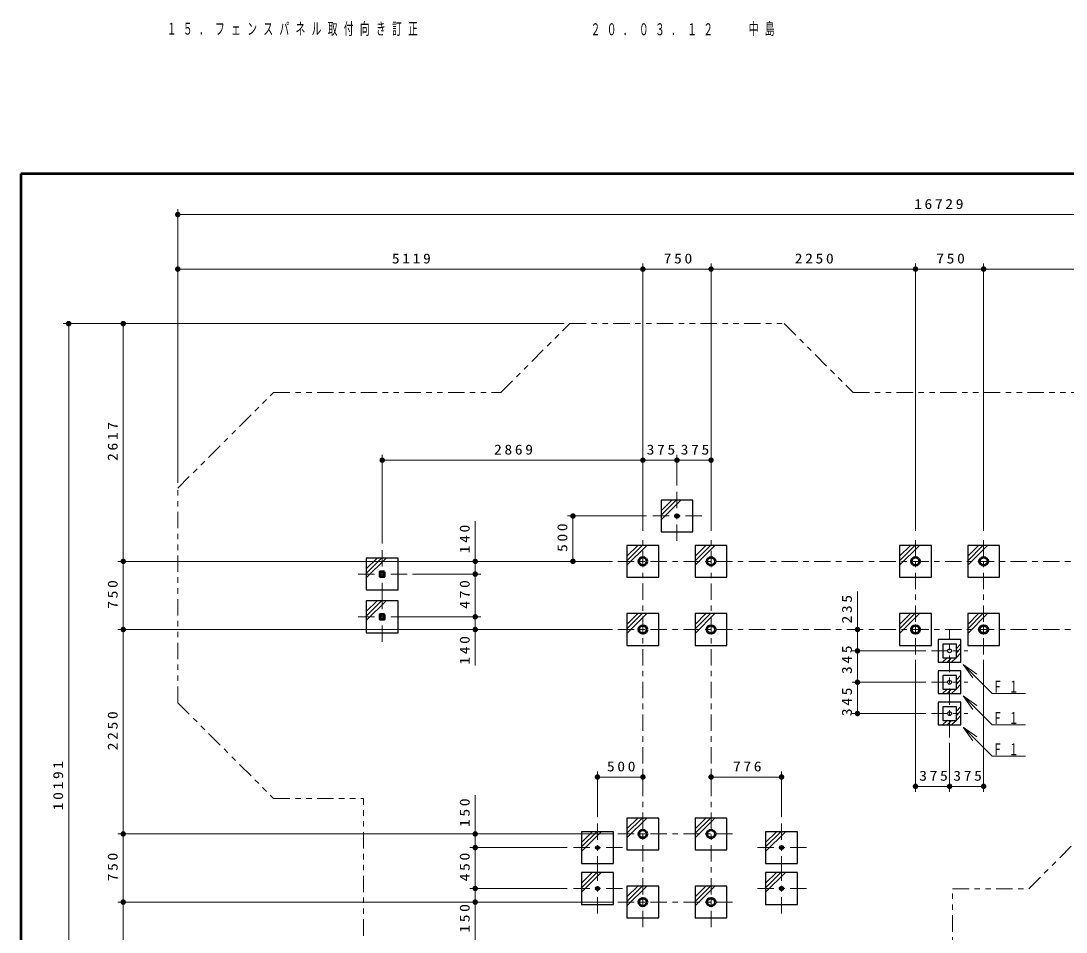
# Model space of a CAD drawing. Units: millimetres on the paper, scale 1:60. Extents: x -552 to 0, y -594 to 267.
# Drawn here: x -385 to -193.3, y -466.1 to -298.9 of the extents above; entities that cross this region are included whole.
import ezdxf

# ---------------------------------------------------------------- set-up
doc = ezdxf.new("R2010")
doc.units = ezdxf.units.MM
doc.linetypes.add('USER2', pattern=[6, 3, -1, 1, -1])
doc.linetypes.add('USER3', pattern=[8, 3, -1, 1, -1, 1, -1])
doc.layers.add('LY_1', color=7, linetype='Continuous', lineweight=25)
doc.styles.add('ＭＳ ゴシック', font='')
doc.styles.get('ＭＳ ゴシック').set_extended_font_data('MS Gothic')

# ---------------------------------------------------------------- blocks, each defined once
blk = doc.blocks.new('filled_dot')
at = {"color": 0, "linetype": 'Continuous', "lineweight": -2, "const_width": 1.25}
blk.add_lwpolyline([(-0.625, 0, 1), (0.625, 0, 1)], format="xyb", close=True, dxfattribs=at)

msp = doc.modelspace()

# ---------------------------------------------------------------- linework, layer by layer
at = {"layer": 'LY_1', "lineweight": 50}
for p, q in [((0, -327), (-385, -327)), ((-385, -327), (-385, -594))]:
    msp.add_line(p, q, dxfattribs=at)
at = {"layer": 'LY_1', "lineweight": 13}
for p, q in [((-356.23, -383.663), (-356.23, -333.472)), ((-356.23, -334.472), (-77.413, -334.472)), ((-356.23, -383.663), (-356.23, -343.472)), ((-356.23, -344.472), (-270.913, -344.472)), ((-270.913, -392.506), (-270.913, -343.472)), ((-270.913, -344.472), (-258.413, -344.472)), ((-258.413, -392.506), (-258.413, -343.472)), ((-258.413, -344.472), (-220.913, -344.472)), ((-220.913, -392.506), (-220.913, -343.472)), ((-220.913, -344.472), (-208.413, -344.472)), ((-208.413, -392.506), (-208.413, -343.472)), ((-208.413, -344.472), (-170.913, -344.472)), ((-285.34, -354.472), (-377.23, -354.472)), ((-376.23, -524.322), (-376.23, -354.472)), ((-285.34, -354.472), (-367.23, -354.472)), ((-366.23, -398.089), (-366.23, -354.472)), ((-318.73, -394.839), (-318.73, -378.524)), ((-318.73, -379.524), (-270.913, -379.524)), ((-270.913, -379.524), (-264.663, -379.524)), ((-264.663, -384.172), (-264.663, -378.524)), ((-264.663, -379.524), (-258.413, -379.524)), ((-267.58, -388.809), (-265.61, -386.839)), ((-267.58, -389.634), (-264.785, -386.839)), ((-267.58, -390.459), (-263.96, -386.839)), ((-301.665, -390.742), (-301.665, -400.422)), ((-270.247, -389.756), (-284.747, -389.756)), ((-283.747, -398.089), (-283.747, -389.756)), ((-273.83, -397.142), (-271.86, -395.172)), ((-273.83, -397.967), (-271.035, -395.172)), ((-273.83, -398.792), (-270.21, -395.172)), ((-261.33, -397.142), (-259.36, -395.172)), ((-261.33, -397.967), (-258.535, -395.172)), ((-261.33, -398.792), (-257.71, -395.172)), ((-223.83, -397.142), (-221.86, -395.172)), ((-223.83, -397.967), (-221.035, -395.172)), ((-223.83, -398.792), (-220.21, -395.172)), ((-211.33, -397.142), (-209.36, -395.172)), ((-211.33, -397.967), (-208.535, -395.172)), ((-211.33, -398.792), (-207.71, -395.172)), ((-276.497, -398.089), (-367.23, -398.089)), ((-276.497, -398.089), (-367.23, -398.089)), ((-366.23, -410.589), (-366.23, -398.089)), ((-321.647, -399.476), (-319.677, -397.506)), ((-321.647, -400.301), (-318.852, -397.506)), ((-321.647, -401.126), (-318.027, -397.506)), ((-276.497, -398.089), (-302.665, -398.089)), ((-313.147, -400.422), (-300.665, -400.422)), ((-301.665, -400.422), (-301.665, -408.256)), ((-231.558, -403.629), (-231.558, -414.506)), ((-321.647, -407.309), (-319.677, -405.339)), ((-321.647, -408.134), (-318.852, -405.339)), ((-321.647, -408.959), (-318.027, -405.339)), ((-314.813, -408.256), (-300.665, -408.256)), ((-301.665, -408.256), (-301.665, -417.18)), ((-273.83, -409.642), (-271.86, -407.672)), ((-273.83, -410.467), (-271.035, -407.672)), ((-273.83, -411.292), (-270.21, -407.672)), ((-261.33, -409.642), (-259.36, -407.672)), ((-261.33, -410.467), (-258.535, -407.672)), ((-261.33, -411.292), (-257.71, -407.672)), ((-223.83, -409.642), (-221.86, -407.672)), ((-223.83, -410.467), (-221.035, -407.672)), ((-223.83, -411.292), (-220.21, -407.672)), ((-211.33, -409.642), (-209.36, -407.672)), ((-211.33, -410.467), (-208.535, -407.672)), ((-211.33, -411.292), (-207.71, -407.672)), ((-276.497, -410.589), (-367.23, -410.589)), ((-366.23, -448.089), (-366.23, -410.589)), ((-276.497, -410.589), (-302.665, -410.589)), ((-212.58, -413.209), (-213.413, -414.042)), ((-212.58, -414.034), (-213.413, -414.867)), ((-218.997, -414.506), (-232.558, -414.506)), ((-231.558, -420.256), (-231.558, -414.506)), ((-215.127, -415.756), (-215.96, -416.589)), ((-214.302, -415.756), (-215.135, -416.589)), ((-213.477, -415.756), (-214.31, -416.589)), ((-212.58, -414.859), (-213.413, -415.692)), ((-220.913, -416.172), (-220.913, -440.358)), ((-210.396, -419.481), (-212.163, -417.006)), ((-212.163, -417.006), (-209.689, -418.773)), ((-212.163, -417.006), (-210.042, -419.127)), ((-212.163, -417.006), (-206.845, -422.324)), ((-208.413, -416.172), (-208.413, -440.358)), ((-212.58, -418.959), (-213.413, -419.792)), ((-212.58, -419.784), (-213.413, -420.617)), ((-218.997, -420.256), (-232.558, -420.256)), ((-231.558, -426.006), (-231.558, -420.256)), ((-215.127, -421.506), (-215.96, -422.339)), ((-214.302, -421.506), (-215.135, -422.339)), ((-213.477, -421.506), (-214.31, -422.339)), ((-212.58, -420.609), (-213.413, -421.442)), ((-210.396, -425.231), (-212.163, -422.756)), ((-212.163, -422.756), (-209.689, -424.523)), ((-212.163, -422.756), (-210.042, -424.877)), ((-212.163, -422.756), (-206.845, -428.074)), ((-206.845, -422.324), (-200.746, -422.324)), ((-212.58, -424.709), (-213.413, -425.542)), ((-212.58, -425.534), (-213.413, -426.367)), ((-218.997, -426.006), (-232.558, -426.006)), ((-215.127, -427.256), (-215.96, -428.089)), ((-214.302, -427.256), (-215.135, -428.089)), ((-213.477, -427.256), (-214.31, -428.089)), ((-212.58, -426.359), (-213.413, -427.192)), ((-210.396, -430.981), (-212.163, -428.506)), ((-212.163, -428.506), (-209.689, -430.273)), ((-212.163, -428.506), (-210.042, -430.627)), ((-212.163, -428.506), (-206.845, -433.824)), ((-206.845, -428.074), (-200.746, -428.074)), ((-214.663, -431.385), (-214.663, -440.358)), ((-206.845, -433.824), (-200.746, -433.824)), ((-279.247, -445.006), (-279.247, -436.646)), ((-245.488, -445.006), (-245.488, -436.646)), ((-279.247, -437.646), (-270.913, -437.646)), ((-258.413, -437.646), (-245.488, -437.646)), ((-214.663, -439.358), (-220.913, -439.358)), ((-208.413, -439.358), (-214.663, -439.358)), ((-301.665, -450.589), (-301.665, -440.959)), ((-273.83, -447.142), (-271.86, -445.172)), ((-273.83, -447.967), (-271.035, -445.172)), ((-273.83, -448.792), (-270.21, -445.172)), ((-261.33, -447.142), (-259.36, -445.172)), ((-261.33, -447.967), (-258.535, -445.172)), ((-261.33, -448.792), (-257.71, -445.172)), ((-276.497, -448.089), (-367.23, -448.089)), ((-366.23, -460.589), (-366.23, -448.089)), ((-282.163, -449.642), (-280.193, -447.672)), ((-282.163, -450.467), (-279.368, -447.672)), ((-282.163, -451.292), (-278.543, -447.672)), ((-248.405, -449.642), (-246.435, -447.672)), ((-248.405, -450.467), (-245.61, -447.672)), ((-248.405, -451.292), (-244.785, -447.672)), ((-284.83, -450.589), (-302.665, -450.589)), ((-301.665, -458.089), (-301.665, -450.589)), ((-282.163, -457.142), (-280.193, -455.172)), ((-282.163, -457.967), (-279.368, -455.172)), ((-282.163, -458.792), (-278.543, -455.172)), ((-248.405, -457.142), (-246.435, -455.172)), ((-248.405, -457.967), (-245.61, -455.172)), ((-248.405, -458.792), (-244.785, -455.172)), ((-284.83, -458.089), (-302.665, -458.089)), ((-301.665, -466.342), (-301.665, -458.089)), ((-273.83, -459.642), (-271.86, -457.672)), ((-273.83, -460.467), (-271.035, -457.672)), ((-273.83, -461.292), (-270.21, -457.672)), ((-261.33, -459.642), (-259.36, -457.672)), ((-261.33, -460.467), (-258.535, -457.672)), ((-261.33, -461.292), (-257.71, -457.672)), ((-276.497, -460.589), (-367.23, -460.589)), ((-366.23, -524.322), (-366.23, -460.589)), ((-301.665, -484.966), (-301.665, -460.589))]:
    msp.add_line(p, q, dxfattribs=at)
at = {"layer": 'LY_1', "linetype": 'USER3', "lineweight": 13}
for p, q in [((-296.956, -367.089), (-284.34, -354.472)), ((-284.34, -354.472), (-244.987, -354.472)), ((-244.987, -354.472), (-232.37, -367.089)), ((-356.23, -384.663), (-338.656, -367.089)), ((-338.656, -367.089), (-296.956, -367.089)), ((-232.37, -367.089), (-94.987, -367.089)), ((-356.23, -424.015), (-356.23, -384.663)), ((-356.23, -424.015), (-338.656, -441.589)), ((-338.656, -441.589), (-322.183, -441.589)), ((-322.183, -506.749), (-322.183, -441.589)), ((-200.112, -458.131), (-183.777, -441.796)), ((-214.1, -458.131), (-200.112, -458.131)), ((-214.1, -474.015), (-214.1, -458.131))]:
    msp.add_line(p, q, dxfattribs=at)
at = {"layer": 'LY_1', "linetype": 'USER2', "lineweight": 13}
for p, q in [((-264.663, -394.339), (-264.663, -385.172)), ((-260.08, -389.756), (-269.247, -389.756)), ((-270.913, -465.172), (-270.913, -393.506)), ((-258.413, -465.172), (-258.413, -393.506)), ((-220.913, -415.172), (-220.913, -393.506)), ((-208.413, -415.172), (-208.413, -393.506)), ((-318.73, -405.006), (-318.73, -395.839)), ((-275.497, -398.089), (-103.83, -398.089)), ((-314.147, -400.422), (-323.313, -400.422)), ((-318.73, -412.839), (-318.73, -403.672)), ((-314.147, -408.256), (-323.313, -408.256)), ((-275.497, -410.589), (-103.83, -410.589)), ((-214.663, -430.385), (-214.663, -410.589)), ((-217.997, -414.506), (-211.33, -414.506)), ((-217.997, -420.256), (-211.33, -420.256)), ((-217.997, -426.006), (-211.33, -426.006)), ((-279.247, -455.172), (-279.247, -446.006)), ((-245.488, -455.172), (-245.488, -446.006)), ((-275.497, -448.089), (-253.83, -448.089)), ((-274.663, -450.589), (-283.83, -450.589)), ((-240.905, -450.589), (-250.072, -450.589)), ((-279.247, -462.672), (-279.247, -453.506)), ((-245.488, -462.672), (-245.488, -453.506)), ((-274.663, -458.089), (-283.83, -458.089)), ((-240.905, -458.089), (-250.072, -458.089)), ((-275.497, -460.589), (-253.83, -460.589))]:
    msp.add_line(p, q, dxfattribs=at)
at = {"layer": 'LY_1'}
for p, q in [((-267.58, -386.839), (-267.58, -392.672)), ((-261.747, -386.839), (-267.58, -386.839)), ((-261.747, -392.672), (-261.747, -386.839)), ((-267.58, -392.672), (-261.747, -392.672)), ((-273.83, -395.172), (-273.83, -401.006)), ((-267.997, -395.172), (-273.83, -395.172)), ((-267.997, -401.006), (-267.997, -395.172)), ((-261.33, -395.172), (-261.33, -401.006)), ((-255.497, -395.172), (-261.33, -395.172)), ((-255.497, -401.006), (-255.497, -395.172)), ((-223.83, -395.172), (-223.83, -401.006)), ((-217.997, -395.172), (-223.83, -395.172)), ((-217.997, -401.006), (-217.997, -395.172)), ((-211.33, -395.172), (-211.33, -401.006)), ((-205.497, -395.172), (-211.33, -395.172)), ((-205.497, -401.006), (-205.497, -395.172)), ((-321.647, -397.506), (-321.647, -403.339)), ((-315.813, -397.506), (-321.647, -397.506)), ((-315.813, -403.339), (-315.813, -397.506)), ((-273.83, -401.006), (-267.997, -401.006)), ((-261.33, -401.006), (-255.497, -401.006)), ((-223.83, -401.006), (-217.997, -401.006)), ((-211.33, -401.006), (-205.497, -401.006)), ((-321.647, -403.339), (-315.813, -403.339)), ((-321.647, -405.339), (-321.647, -411.172)), ((-315.813, -405.339), (-321.647, -405.339)), ((-315.813, -411.172), (-315.813, -405.339)), ((-273.83, -407.672), (-273.83, -413.506)), ((-267.997, -407.672), (-273.83, -407.672)), ((-267.997, -413.506), (-267.997, -407.672)), ((-261.33, -407.672), (-261.33, -413.506)), ((-255.497, -407.672), (-261.33, -407.672)), ((-255.497, -413.506), (-255.497, -407.672)), ((-223.83, -407.672), (-223.83, -413.506)), ((-217.997, -407.672), (-223.83, -407.672)), ((-217.997, -413.506), (-217.997, -407.672)), ((-211.33, -407.672), (-211.33, -413.506)), ((-205.497, -407.672), (-211.33, -407.672)), ((-205.497, -413.506), (-205.497, -407.672)), ((-321.647, -411.172), (-315.813, -411.172)), ((-273.83, -413.506), (-267.997, -413.506)), ((-261.33, -413.506), (-255.497, -413.506)), ((-223.83, -413.506), (-217.997, -413.506)), ((-212.58, -412.422), (-216.747, -412.422)), ((-216.747, -412.422), (-216.747, -416.589)), ((-213.413, -413.256), (-215.913, -413.256)), ((-215.913, -413.256), (-215.913, -415.756)), ((-213.413, -415.756), (-213.413, -413.256)), ((-212.58, -416.589), (-212.58, -412.422)), ((-211.33, -413.506), (-205.497, -413.506)), ((-215.913, -415.756), (-213.413, -415.756)), ((-216.747, -416.589), (-212.58, -416.589)), ((-212.58, -418.172), (-216.747, -418.172)), ((-216.747, -418.172), (-216.747, -422.339)), ((-213.413, -419.006), (-215.913, -419.006)), ((-215.913, -419.006), (-215.913, -421.506)), ((-213.413, -421.506), (-213.413, -419.006)), ((-212.58, -422.339), (-212.58, -418.172)), ((-215.913, -421.506), (-213.413, -421.506)), ((-216.747, -422.339), (-212.58, -422.339)), ((-212.58, -423.922), (-216.747, -423.922)), ((-216.747, -423.922), (-216.747, -428.089)), ((-213.413, -424.756), (-215.913, -424.756)), ((-215.913, -424.756), (-215.913, -427.256)), ((-213.413, -427.256), (-213.413, -424.756)), ((-212.58, -428.089), (-212.58, -423.922)), ((-215.913, -427.256), (-213.413, -427.256)), ((-216.747, -428.089), (-212.58, -428.089)), ((-273.83, -445.172), (-273.83, -451.006)), ((-267.997, -445.172), (-273.83, -445.172)), ((-267.997, -451.006), (-267.997, -445.172)), ((-261.33, -445.172), (-261.33, -451.006)), ((-255.497, -445.172), (-261.33, -445.172)), ((-255.497, -451.006), (-255.497, -445.172)), ((-282.163, -447.672), (-282.163, -453.506)), ((-276.33, -447.672), (-282.163, -447.672)), ((-276.33, -453.506), (-276.33, -447.672)), ((-248.405, -447.672), (-248.405, -453.506)), ((-242.572, -447.672), (-248.405, -447.672)), ((-242.572, -453.506), (-242.572, -447.672)), ((-273.83, -451.006), (-267.997, -451.006)), ((-261.33, -451.006), (-255.497, -451.006)), ((-282.163, -453.506), (-276.33, -453.506)), ((-248.405, -453.506), (-242.572, -453.506)), ((-282.163, -455.172), (-282.163, -461.006)), ((-276.33, -455.172), (-282.163, -455.172)), ((-276.33, -461.006), (-276.33, -455.172)), ((-248.405, -455.172), (-248.405, -461.006)), ((-242.572, -455.172), (-248.405, -455.172)), ((-242.572, -461.006), (-242.572, -455.172)), ((-273.83, -457.672), (-273.83, -463.506)), ((-267.997, -457.672), (-273.83, -457.672)), ((-267.997, -463.506), (-267.997, -457.672)), ((-261.33, -457.672), (-261.33, -463.506)), ((-255.497, -457.672), (-261.33, -457.672)), ((-255.497, -463.506), (-255.497, -457.672)), ((-282.163, -461.006), (-276.33, -461.006)), ((-248.405, -461.006), (-242.572, -461.006)), ((-273.83, -463.506), (-267.997, -463.506)), ((-261.33, -463.506), (-255.497, -463.506))]:
    msp.add_line(p, q, dxfattribs=at)
at = {"layer": 'LY_1', "color": 140, "lineweight": 50}
for points in [[(-318.313, -400.006), (-319.147, -400.006), (-319.147, -400.839), (-318.313, -400.839)], [(-318.313, -407.839), (-319.147, -407.839), (-319.147, -408.672), (-318.313, -408.672)]]:
    msp.add_lwpolyline(points, close=True, dxfattribs=at)
for centre, radius in [((-264.663, -389.756), 0.283), ((-264.663, -389.756), 0.283), ((-270.913, -398.089), 0.743), ((-258.413, -398.089), 0.743), ((-220.913, -398.089), 0.743), ((-208.413, -398.089), 0.743), ((-270.913, -410.589), 0.743), ((-258.413, -410.589), 0.743), ((-220.913, -410.589), 0.743), ((-208.413, -410.589), 0.743), ((-270.913, -448.089), 0.743), ((-258.413, -448.089), 0.743), ((-279.247, -450.589), 0.227), ((-245.488, -450.589), 0.283), ((-279.247, -458.089), 0.227), ((-245.488, -458.089), 0.283), ((-270.913, -460.589), 0.743), ((-258.413, -460.589), 0.743)]:
    msp.add_circle(centre, radius, dxfattribs=at)
at = {"layer": 'LY_1'}
for centre in [(-214.663, -414.506), (-214.663, -420.256), (-214.663, -426.006)]:
    msp.add_circle(centre, 0.356, dxfattribs=at)

# ---------------------------------------------------------------- block references
at = {"layer": 'LY_1', "lineweight": 13, "xscale": 0.4, "yscale": 0.4}
for p in [(-356.23, -334.472), (-356.23, -344.472), (-270.913, -344.472), (-258.413, -344.472), (-220.913, -344.472), (-208.413, -344.472), (-318.73, -379.524), (-270.913, -379.524), (-264.663, -379.524), (-279.247, -437.646), (-258.413, -437.646), (-220.913, -439.358), (-214.663, -439.358)]:
    msp.add_blockref('filled_dot', p, dxfattribs=at)
for p, rotation in [((-270.913, -344.472), 180), ((-258.413, -344.472), 180), ((-220.913, -344.472), 180), ((-208.413, -344.472), 180), ((-376.23, -354.472), 270), ((-366.23, -354.472), 270), ((-270.913, -379.524), 180), ((-264.663, -379.524), 180), ((-258.413, -379.524), 180), ((-283.747, -389.756), 270), ((-366.23, -398.089), 270), ((-366.23, -398.089), 90), ((-301.665, -398.089), 270), ((-283.747, -398.089), 90), ((-301.665, -400.422), 270), ((-301.665, -400.422), 90), ((-301.665, -408.256), 270), ((-301.665, -408.256), 90), ((-366.23, -410.589), 90), ((-366.23, -410.589), 270), ((-301.665, -410.589), 90), ((-231.558, -410.589), 270), ((-231.558, -414.506), 270), ((-231.558, -414.506), 90), ((-231.558, -420.256), 270), ((-231.558, -420.256), 90), ((-231.558, -426.006), 90), ((-270.913, -437.646), 180), ((-245.488, -437.646), 180), ((-214.663, -439.358), 180), ((-208.413, -439.358), 180), ((-366.23, -448.089), 90), ((-366.23, -448.089), 270), ((-301.665, -448.089), 270), ((-301.665, -450.589), 270), ((-301.665, -450.589), 90), ((-301.665, -458.089), 270), ((-301.665, -458.089), 90), ((-366.23, -460.589), 270), ((-366.23, -460.589), 90), ((-301.665, -460.589), 270), ((-301.665, -460.589), 90)]:
    msp.add_blockref('filled_dot', p, dxfattribs=dict(at, rotation=rotation))

# ---------------------------------------------------------------- texts
at = {"layer": 'LY_1', "style": 'ＭＳ ゴシック'}
for s, insert, char_height, attachment_point in [('\\T1.64;\\W0.6;１５．フェンスパネル取付向き訂正', (-358.25, -300.5), 2.199, 4), ('\\T1.64;\\W0.6;中島', (-251.5, -300.5), 2.199, 4), ('\\T1.64;\\W0.6;２０．０３．１２', (-280.5, -300.5), 2.199, 4), ('\\T1.33;\\W1.15;16729', (-216.402, -333.472), 1.833, 8), ('\\T1.33;\\W1.15;5119', (-313.151, -343.472), 1.833, 8), ('\\T1.33;\\W1.15;750', (-264.248, -343.472), 1.833, 8), ('\\T1.33;\\W1.15;2250', (-239.254, -343.472), 1.833, 8), ('\\T1.33;\\W1.15;750', (-214.248, -343.472), 1.833, 8), ('\\T1.33;\\W1.15;2869', (-294.405, -378.524), 1.833, 8), ('\\T1.33;\\W1.15;375', (-267.372, -378.524), 1.833, 8), ('\\T1.33;\\W1.15;375', (-261.122, -378.524), 1.833, 8), ('\\T1.64;\\W0.6;Ｆ１', (-206.746, -422.174), 2.199, 7), ('\\T1.64;\\W0.6;Ｆ１', (-206.746, -427.924), 2.199, 7), ('\\T1.64;\\W0.6;Ｆ１', (-206.746, -433.674), 2.199, 7), ('\\T1.33;\\W1.15;500', (-274.663, -436.646), 1.833, 8), ('\\T1.33;\\W1.15;776', (-251.534, -436.646), 1.833, 8), ('\\T1.33;\\W1.15;375', (-217.372, -438.358), 1.833, 8), ('\\T1.33;\\W1.15;375', (-211.122, -438.358), 1.833, 8)]:
    msp.add_mtext(s, dxfattribs=dict(at, insert=insert, char_height=char_height, attachment_point=attachment_point))
at = {"layer": 'LY_1', "char_height": 1.833, "attachment_point": 8, "rotation": 90, "style": 'ＭＳ ゴシック'}
for s, insert in [('\\T1.33;\\W1.15;2617', (-367.23, -375.853)), ('\\T1.33;\\W1.15;140', (-302.665, -393.742)), ('\\T1.33;\\W1.15;500', (-284.747, -393.506)), ('\\T1.33;\\W1.15;750', (-367.23, -403.924)), ('\\T1.33;\\W1.15;470', (-302.665, -403.924)), ('\\T1.33;\\W1.15;235', (-232.558, -406.629)), ('\\T1.33;\\W1.15;140', (-302.665, -414.18)), ('\\T1.33;\\W1.15;345', (-232.558, -415.895)), ('\\T1.33;\\W1.15;345', (-232.558, -423.624)), ('\\T1.33;\\W1.15;2250', (-367.23, -428.93)), ('\\T1.33;\\W1.15;10191', (-377.23, -438.983)), ('\\T1.33;\\W1.15;150', (-302.665, -443.959)), ('\\T1.33;\\W1.15;750', (-367.23, -453.924)), ('\\T1.33;\\W1.15;450', (-302.665, -453.924)), ('\\T1.33;\\W1.15;150', (-302.665, -463.342))]:
    msp.add_mtext(s, dxfattribs=dict(at, insert=insert))

doc.saveas('drawing.dxf')
